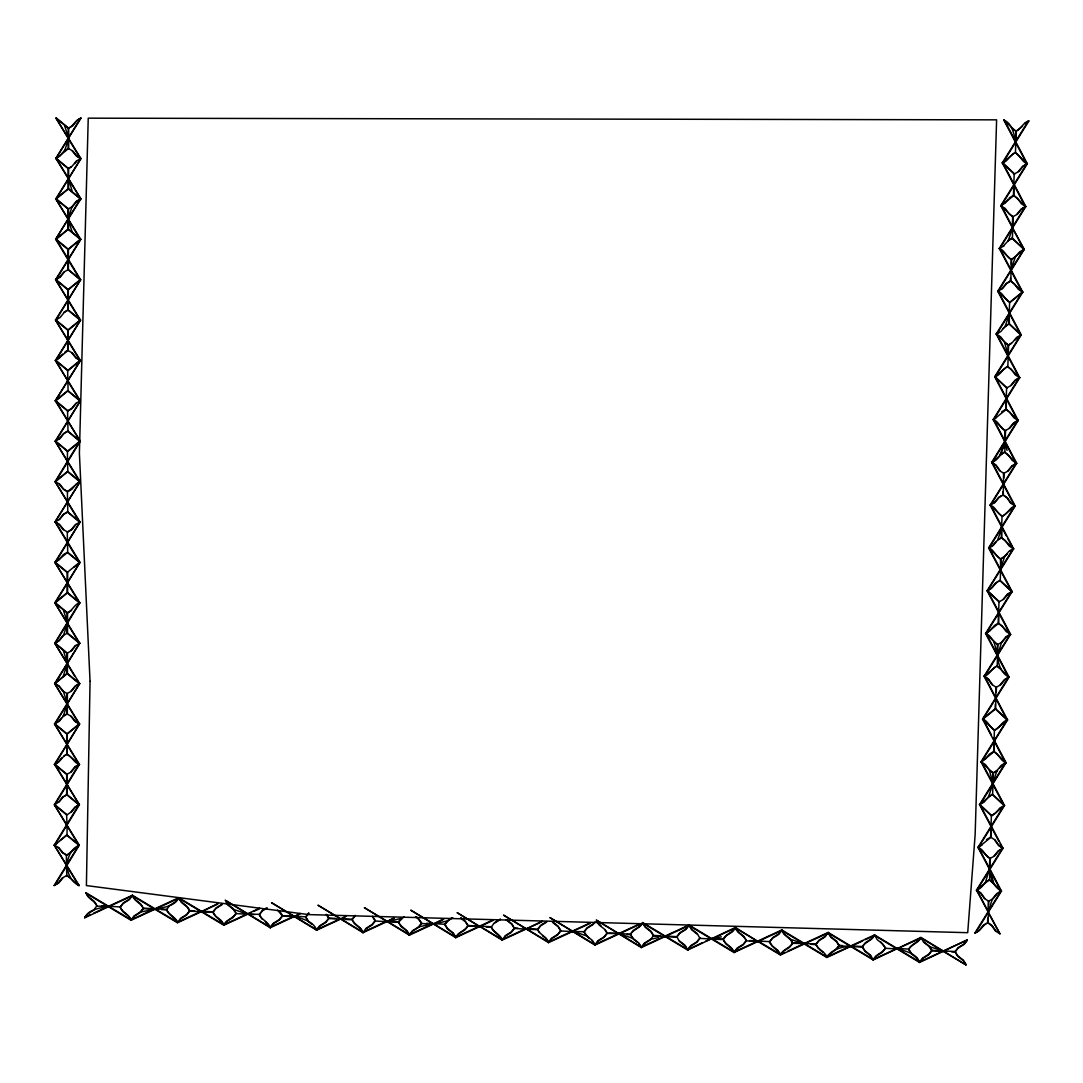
<?xml version="1.0" encoding="UTF-8"?>
<svg xmlns="http://www.w3.org/2000/svg" width="1083" height="1083" viewBox="0 0 1083 1083"><rect width="100%" height="100%" fill="white"/><g stroke="black" fill="none" stroke-linecap="round" stroke-linejoin="round"><path stroke-width="1.5" d="M58.333 847.637L62.408 852.687L66.496 855.232C65.846 866.089 67.958 880.899 79.194 885.556L54.245 845.106L78.693 885.556M59.47 800.933L62.543 797.156L66.645 794.638L66.686 774.453L54.434 764.327L79.573 723.985L54.624 683.535L79.086 723.985L66.78 734.057L66.74 754.255C72.195 756.178 73.793 763.014 79.479 764.381L54.529 723.931L79.668 683.603L55.03 723.931L67.268 734.057L67.227 754.255C61.758 756.164 60.134 762.974 54.434 764.327L79.384 804.777L54.732 845.106L67.038 835.034L67.065 824.935L66.591 814.836L54.34 804.71L78.978 764.381L54.529 723.931L59.118 721.413L63.22 716.377L67.322 713.859L67.376 693.675L62.8 691.144L58.712 686.081L54.624 683.535L79.763 643.207L54.827 602.771L79.276 643.207L67.024 633.081L67.065 612.897C72.534 610.988 74.158 604.165 79.858 602.825L54.922 562.375L80.047 522.047L55.111 481.597L79.56 522.047L67.308 511.921L63.22 514.425L59.105 519.474M62.733 716.377L66.835 713.859L66.875 693.661L71.464 691.157L75.566 686.121L79.668 683.603L54.732 643.153L74.808 676.374M54.624 683.535L66.929 673.477L66.97 653.279L54.732 643.153L79.37 602.825L54.922 562.375L59.01 559.857L63.125 554.821L65.846 553.142M79.37 602.825L67.119 592.699L67.173 572.501L54.922 562.375M59.199 484.128L63.274 489.191L67.363 491.723L67.796 511.921L80.047 522.047L55.409 562.375L67.66 572.501L67.606 592.699L79.858 602.825L55.219 643.153L67.471 653.279L67.417 673.477L55.125 683.535L59.213 686.081L63.288 691.144L67.349 703.76L63.22 716.377M59.308 438.696L63.41 433.647L67.498 431.129L79.749 441.255L67.457 451.327L67.43 461.426L67.904 471.525L80.142 481.651L55.016 521.979L80.142 481.651L55.206 441.201L80.345 400.872L55.395 360.422L79.844 400.872L67.593 390.746L55.301 400.818L80.237 441.268L55.599 481.597L67.904 471.525M67.701 350.364L72.277 352.896L76.352 357.945L80.44 360.49L68.134 370.548L55.896 360.422L68.188 350.364L68.229 330.166L55.978 320.04L80.629 279.712L55.49 320.04L80.44 360.49L55.301 400.818L67.552 410.944L67.999 431.142L80.237 441.268L67.945 451.327L55.693 441.201L80.345 400.872L68.094 390.746L67.647 370.548L55.395 360.422L80.535 320.094L55.585 279.644L80.047 320.094L67.742 330.166L67.701 350.364L64.966 352.029M63.694 312.486L67.796 309.968L67.836 289.77L55.585 279.644L80.724 239.316L55.788 198.866L80.914 158.538L55.978 118.088L80.426 158.538L76.338 156.006L72.263 150.943M80.128 279.698L55.68 239.262L80.819 198.92L55.883 158.47L81.008 118.142C75.323 119.482 73.698 126.305 68.229 128.214L68.175 148.412L72.751 150.943L76.825 156.006L80.914 158.538L76.324 161.042L72.223 166.092L68.121 168.596L68.08 188.794L55.788 198.866L80.237 239.316L67.931 249.388L67.891 269.572L80.128 279.698L67.836 289.77M80.237 239.316L67.985 229.19L68.026 208.992L55.788 198.866M79.194 885.556L66.943 875.43C65.738 864.545 67.823 850.074 79.289 845.16L54.34 804.71L78.788 845.16L54.15 885.488L58.739 882.983L62.841 877.934M58.929 802.192L63.031 797.156L67.132 794.651L67.173 774.453L54.922 764.327L79.573 723.985L75.485 721.454L71.41 716.405L66.835 713.859M55.125 683.535L79.763 643.207L67.512 633.081L67.566 612.897L55.314 602.771L79.952 562.429L55.504 521.992L59.592 524.524L63.667 529.573M73.806 567.465L79.952 562.429L67.701 552.303L67.268 532.105L71.356 529.601L75.458 524.551L80.047 522.047M55.896 360.422L80.535 320.094L68.283 309.968L68.324 289.77L56.086 279.644L80.724 239.316L68.473 229.19L68.527 208.992L56.275 198.866L80.914 158.538M68.324 289.77L80.629 279.712L68.378 269.572L68.432 249.388L80.724 239.316M56.275 198.866L68.567 188.794L68.622 168.596L71.343 166.931M56.465 118.088L68.716 128.214L68.662 148.412L56.37 158.47L80.819 198.92L76.717 201.438L72.615 206.474L68.026 208.992M987.737 918.113L987.574 922.689L991.568 925.518L995.467 931.001L999.947 933.844L976.46 890.172L1002.506 848.26L1000.205 843.901M999.947 933.844L987.953 911.994L988.332 901.3L993.016 898.795L997.294 893.597M998.675 840.99L979.492 804.615L1005.552 762.703L982.538 719.044L1008.584 677.132L985.584 633.487L1011.63 591.575L988.617 547.917L1014.676 506.018L991.662 462.36L1017.709 420.448L994.708 376.789L1020.755 334.877L997.741 291.232L1023.801 249.32L1000.787 205.662L1026.833 163.763L1003.833 120.105C1012.497 123.503 1013.756 134.035 1015.827 141.941L1015.719 131.233C1021.337 129.337 1023.002 122.298 1028.85 120.985L1002.804 162.897L1025.804 206.555L999.758 248.467L1022.772 292.112L996.712 334.024L1019.726 377.683L993.68 419.595L1016.68 463.253L990.634 505.152L1013.647 548.81L987.588 590.722L1010.601 634.367L984.555 676.279L1007.556 719.938L981.509 761.85L1004.523 805.495L978.463 847.407L1001.477 891.065C990.106 885.42 988.941 869.852 989.862 858.521L977.976 847.393L1004.022 805.481L981.022 761.823L1007.068 719.924L984.054 676.266L1010.114 634.354L987.1 590.695L1013.146 548.797L1007.786 538.603M986.437 839.663L990.62 837.132L991.378 815.743L995.561 813.211L999.839 808.013L1004.523 805.495L992.637 794.367L993.395 772.978L989.402 770.162L985.503 764.666L981.022 761.823L992.908 772.964L993.016 783.672L989.402 770.162M993.003 737.983L1006.039 762.716C1000.299 760.997 999.135 753.863 993.666 751.575L994.424 730.172L982.538 719.044L995.182 708.783L995.345 704.207M992.976 627.057L989.767 630.956L985.584 633.487L997.47 644.615C996.55 655.932 997.714 671.501 1009.085 677.159L986.072 633.501L1012.118 591.589L989.104 547.944L1015.164 506.032L992.15 462.373L1018.21 420.461L995.196 376.803L1021.242 334.904L998.242 291.246L1024.288 249.334L1012.294 227.498L999.271 248.454L1022.271 292.099L996.225 334.011L1019.238 377.669L993.179 419.568L1016.192 463.226L990.146 505.138L1006.242 535.692M998.607 612.531L998.716 623.239L1010.601 634.367L1006.121 631.538L1002.222 626.042L998.228 623.226L998.986 601.837L987.1 590.695L991.283 588.177L995.561 582.965L998.35 581.287M1000.611 569.766L1000.502 559.045L988.617 547.917L992.8 545.385L996.008 541.486M1001.64 526.961L1001.761 537.682L1013.647 548.81L1009.153 545.967L1005.254 540.485L1001.261 537.655L1002.032 516.266L990.146 505.138L994.817 502.634L999.095 497.422L1003.278 494.89L1003.548 473.488L1008.219 470.97L1012.497 465.771M1002.899 491.817L1002.79 494.877L1006.784 497.693L1010.683 503.189L1015.164 506.032L1002.52 516.28C997.05 513.992 995.873 506.858 990.146 505.138M1004.469 447.509L1005.065 430.709L993.179 419.568L995.967 417.889M1006.215 398.625L1006.324 409.333L1018.21 420.461L1013.715 417.632L1009.816 412.136L1005.823 409.32L1006.594 387.931L994.708 376.789L1007.352 366.541L1011.346 369.357L1015.245 374.84L1019.726 377.683L1007.84 366.555L1008.598 345.166L1011.387 343.473M1008.111 345.139L1008.219 355.86L1004.604 342.336L1000.706 336.854L996.225 334.011L1008.111 345.139L1012.294 342.621L1016.571 337.409L1021.242 334.904L1009.356 323.776L1009.248 313.055M1020.755 334.877L1008.869 323.749L1009.627 302.36L997.741 291.232L1002.411 288.714L1006.703 283.516L1010.886 280.984L1011.156 259.582L1015.34 257.05L1019.617 251.852L1024.288 249.334L1012.402 238.206L1013.16 216.817L1009.166 213.987L1005.268 208.505L1000.787 205.662L1012.673 216.803L1012.294 227.498L1025.317 206.542L1002.303 162.883L1028.363 120.971M1010.886 280.984L1022.772 292.112L1018.277 289.283L1014.378 283.787L1010.385 280.971L1010.493 277.911M1013.81 184.706L1013.918 195.427L1025.804 206.555L1021.323 203.726L1017.424 198.23L1013.431 195.4L1014.189 174.011L1002.303 162.883L1014.947 152.622C1020.43 154.923 1021.594 162.057 1027.334 163.777L1004.32 120.118M995.967 931.028L992.069 925.532L988.075 922.716L988.454 912.021L976.947 890.185L1002.993 848.287L979.98 804.628L1006.039 762.716L994.153 751.588L994.045 740.88M988.725 904.373L988.833 901.313L984.339 898.484L980.44 892.988L976.46 890.172L989.104 879.91L993.097 882.726M976.46 890.172C982.295 888.859 983.973 881.833 989.591 879.924L990.349 858.535C984.88 856.247 983.702 849.113 977.976 847.393L1000.99 891.052L974.93 932.95C980.778 931.651 982.443 924.611 988.075 922.716M982.538 719.044C988.265 720.764 989.442 727.898 994.911 730.199L1007.556 719.938L995.67 708.81L995.94 687.394L1000.624 684.889L1004.902 679.677L1009.085 677.159L997.199 666.018L997.957 644.629C992.488 642.327 991.311 635.207 985.584 633.487M996.265 691.996L996.428 687.407L991.947 684.578L988.048 679.082L984.054 676.266L996.698 666.004L1000.692 668.82M998.986 601.837L1003.657 599.319L1007.935 594.12L1012.118 591.589L1000.232 580.461L1001.003 559.072C995.521 556.77 994.356 549.65 988.617 547.917M1003.873 478.09L1004.036 473.501L999.555 470.672L995.656 465.176L991.662 462.36L1004.307 452.098L1008.3 454.914L1012.199 460.41L1016.68 463.253L1004.794 452.112L1005.552 430.723C1000.083 428.421 998.919 421.301 993.179 419.568M1011.481 264.184L1011.644 259.595L1024.288 249.334M1012.009 226.049L1001.274 205.689L1027.334 163.777L1015.448 152.635L1016.206 131.246L1022.528 126.129M158.24 909.422L143.322 908.623C141.25 902.843 133.872 901.286 132.41 895.262L93.652 913.159M862.61 940.951L826.843 957.467L781.764 930.473L734.071 952.512C732.609 946.488 725.231 944.931 723.16 939.137L711.558 938.528L705.602 941.276M217.697 904.156L177.463 922.743L132.383 895.749L84.691 917.788C88.833 908.867 100.137 908.258 108.557 906.281L96.942 906.146C94.857 900.366 87.479 898.809 86.031 892.785L131.097 919.778L178.79 897.739L223.87 924.733L259.636 908.217M250.674 912.834L223.843 925.22L178.763 898.24L131.07 920.266C129.608 914.242 122.244 912.685 120.159 906.904L101.937 905.93M161.543 909.598L166.511 909.869C168.637 914.932 175.893 918.682 177.49 922.256C175.324 916.624 168.704 915.013 166.538 909.382L143.349 908.136L140.668 903.899L135.091 899.499L132.41 895.262L129.297 899.188L123.272 902.965L120.159 906.904M300.032 913.93L270.222 927.711C268.774 921.687 261.396 920.13 259.311 914.336L247.696 914.214L233.414 909.354L227.836 904.955L226.049 902.125M344.935 917.111L316.615 930.189C313.447 920.875 302.265 919.061 294.102 916.204L270.249 927.21L225.183 900.23L270.222 927.711L273.349 923.772L279.36 919.995L282.473 916.069L294.075 916.692L300.059 913.443M394.293 918.208L362.995 932.666C361.532 926.642 354.155 925.085 352.083 919.305L340.482 918.682L316.642 929.701L271.562 902.708L316.615 930.189L319.729 926.263L325.739 922.486L328.866 918.546L340.455 919.169L346.452 915.92M443.664 919.318L409.374 935.143C407.912 929.133 400.548 927.562 398.463 921.782L386.875 921.159L363.022 932.179L317.942 905.185L362.995 932.666L366.135 928.253L372.159 924.476L375.273 920.536L372.593 916.299M542.393 921.525L502.146 940.112L457.094 912.631L479.607 926.615L468.018 925.992L464.891 929.918L458.881 933.695L455.767 937.634L410.714 910.14L455.794 937.133L493.049 919.927M486.24 926.967L491.208 927.238C493.32 932.301 500.59 936.05 502.174 939.611C500.021 933.979 493.388 932.382 491.235 926.737L468.046 925.505C465.352 931.042 457.852 931.8 455.767 937.634L493.022 920.415M526 929.092L542.421 921.024M590.262 923.312L548.526 942.589C547.077 936.565 539.7 935.008 537.615 929.228L526.027 928.605L502.174 939.611L479.634 926.127M697.262 934.155L691.671 929.755L689.018 925.031L641.326 947.056L596.259 920.063L641.298 947.544L688.991 925.518L734.071 952.512L737.185 948.586L743.209 944.809L746.322 940.87L757.91 941.493L735.411 927.508L687.691 950.035L642.612 923.041L594.919 945.066L549.866 917.585L594.946 944.579L639.66 923.921M721.468 939.543L699.943 938.392L696.816 942.318L690.805 946.095L687.691 950.035L685.025 945.297L679.447 940.897M746.322 940.87C744.238 935.089 736.873 933.532 735.411 927.508C732.663 932.883 725.908 933.776 723.16 939.137M804.331 943.483L792.702 943.361C790.617 937.567 783.253 936.01 781.791 929.986L734.098 952.025L689.018 925.031L685.905 928.957L679.894 932.734L676.767 936.66L665.179 936.05L661.903 936.781M781.791 929.986L826.87 956.979L874.563 934.954C872.465 940.775 864.965 941.547 862.285 947.084L839.095 945.838C836.442 950.657 828.82 953.595 826.87 956.979C824.705 951.348 818.085 949.737 815.919 944.105L792.729 942.86L790.048 938.623L784.471 934.223L781.791 929.986L778.677 933.925L772.653 937.688L769.539 941.628L749.666 940.558M826.87 956.979C834.492 945.919 850.155 945.527 862.312 946.583L864.992 950.833L870.57 955.22L873.223 959.944L876.337 956.018L882.361 952.241L885.474 948.315L897.076 948.938L920.916 937.919L965.995 964.912L920.943 937.431L873.223 959.944L828.143 932.964L780.45 954.989L735.384 927.996L711.531 939.015L721.346 936.809M862.312 946.583L865.425 942.657L871.436 938.88L874.563 934.954L919.629 961.948L967.322 939.909L919.602 962.435C916.435 953.121 905.253 951.321 897.09 948.451L873.25 959.457L828.17 932.463L787.937 951.064M897.09 948.451L908.691 949.074C911.345 944.254 918.953 941.317 920.916 937.919C918.181 943.293 911.412 944.186 908.664 949.561L911.345 953.798L916.922 958.198L919.602 962.435L922.73 958.496L928.74 954.732L931.854 950.793L946.772 951.591M943.483 950.928L929.173 946.556L923.596 942.156L920.943 937.431M131.097 919.778L134.211 915.839L140.235 912.076L154.923 909.246C163.343 907.27 174.661 906.661 178.79 897.739C180.942 903.384 187.576 904.982 189.728 910.613L194.71 910.884M201.303 911.724L217.724 903.669M180.577 918.817L186.587 915.04L189.715 911.114L212.904 912.346C215.016 917.423 222.272 921.146 223.87 924.733C226.604 919.359 233.373 918.479 236.121 913.104M415.601 916.638L418.945 919.277L421.625 923.515L433.227 924.124L443.692 918.817M593.132 924.002L587.121 927.779L584.008 931.705L572.379 931.57L560.777 930.947L558.097 926.71L552.52 922.31M592.239 940.829L594.919 945.066L598.06 940.653L604.07 936.876L607.197 932.95L605.411 930.121M638.618 943.307L641.298 947.544L644.439 943.131L650.463 939.354L658.64 937.512M627.043 934.494L630.36 934.67C633.041 929.146 640.54 928.375 642.639 922.554L687.705 949.534L702.61 942.657M781.764 930.473L778.65 934.412L772.626 938.189L769.512 942.115C771.638 947.178 778.894 950.928 780.477 954.502C783.226 949.128 789.994 948.248 792.729 942.86M810.923 944.335L815.892 944.593L819.019 940.667L825.029 936.89L828.17 932.463L830.851 936.714M873.223 959.944C875.321 954.123 882.821 953.351 885.501 947.828L880.587 941.831M64.574 150.93L68.689 138.313L64.628 125.682M72.074 231.721L68.012 219.091L72.128 206.474L76.23 201.438L80.332 198.92L68.08 188.794M63.477 610.352L67.539 622.996L63.423 635.599L59.308 640.635L55.219 643.153M63.315 675.995L67.444 663.378L63.383 650.748M1003.454 245.922L1008.219 240.737L1012.781 227.511M1010.764 270.276L1015.34 257.05M996.712 334.024L1000.895 331.493L1005.173 326.294L1009.735 313.068M1000.123 454.63L1005.173 441.417C1002.56 449.174 1000.543 459.585 991.662 462.36M989.104 547.944L993.301 545.412L997.578 540.2L1002.141 526.974M1000.123 569.739L1004.686 556.527L1008.963 551.315L1013.146 548.797M992.515 783.659L997.091 770.433L1001.369 765.221L1005.552 762.703M991.378 815.743L979.492 804.615L984.176 802.097L988.454 796.898L993.016 783.672M985.408 882.455L989.483 869.216M987.953 911.994L992.529 898.782L996.807 893.57L1000.99 891.052M68.121 168.596L55.883 158.47L80.521 118.142M67.931 249.388L55.68 239.262L80.332 198.92M55.301 400.818L80.44 360.49M75.025 485.428L71.952 489.205L67.85 491.723L63.762 489.191L59.687 484.128L55.111 481.597L79.749 441.255M67.065 612.897L54.827 602.771L79.952 562.429M66.645 794.638L78.883 804.764L74.795 807.282L70.693 812.318L67.078 814.836L54.827 804.71L79.479 764.381L67.227 754.255M67.038 835.034L79.289 845.16L66.984 855.232L62.895 852.7L58.82 847.637L54.245 845.106L78.883 804.764M54.637 885.488L79.289 845.16M991.459 735.073L983.026 719.058L1009.085 677.159M975.431 932.977L1001.477 891.065L989.591 879.924M84.691 917.788L87.804 913.849L93.828 910.086L96.969 905.659L94.289 901.422L88.711 897.022L86.031 892.785M132.383 895.749L129.27 899.689L123.245 903.452L120.132 907.392L122.812 911.629L128.39 916.028L131.07 920.266L134.197 916.326L140.208 912.563L143.322 908.623M140.235 912.076L143.349 908.136M166.511 909.869L169.665 905.456L175.676 901.679L178.79 897.739M177.463 922.743L180.604 918.33L186.614 914.553L189.728 910.613M198.013 911.06L212.931 911.859L216.045 907.933L222.056 904.156M212.904 912.346L216.018 908.42L222.029 904.643M223.843 925.22L226.956 921.295L232.98 917.518L236.094 913.592L254.315 914.566M259.311 914.336L262.424 910.41L266.039 908.15M270.249 927.21L273.376 923.285L279.387 919.508L282.501 915.582L279.82 911.345M284.166 915.663L305.69 916.814L308.817 912.888M308.79 913.375L305.663 917.315L308.344 921.552L311.701 924.192M316.642 929.701L319.756 925.762L325.766 921.985L328.894 918.059L335.513 918.411M352.083 919.305L355.197 915.365M355.17 915.866L352.056 919.792L345.423 919.44M396.784 922.188L375.246 921.037L372.132 924.963L366.108 928.74M398.463 921.782L401.576 917.856M403.959 916.827L398.436 922.269L401.116 926.52L406.694 930.906L409.374 935.143L412.501 931.218L418.512 927.441L421.625 923.515M409.401 934.656L412.528 930.73L418.539 926.953L433.254 923.637L409.401 934.656L364.335 907.662L409.374 935.143M418.539 926.953L421.653 923.027L416.738 917.03M426.621 923.285L444.842 924.259L447.969 920.333L451.57 918.059M452.748 917.802L447.942 920.821L444.829 924.747L447.509 928.997L453.087 933.384L455.767 937.634M491.208 927.238L494.349 922.811L500.373 919.034M502.146 940.112L505.287 935.685L511.311 931.908L514.425 927.982L517.742 928.158M546.725 922.012L540.715 925.789L537.588 929.715L514.398 928.469L511.284 932.409L505.26 936.172M537.615 929.228L540.728 925.288L546.753 921.511M560.777 930.947L557.664 934.886L551.653 938.663L548.526 942.589L503.487 915.108L548.553 942.102L551.68 938.162L557.691 934.399L560.804 930.459L558.124 926.222L552.547 921.823M595.19 921.863L593.105 924.489L587.094 928.266L583.981 932.192L588.895 938.189M594.919 945.066L598.033 941.141L604.057 937.364L607.17 933.438L618.786 933.56L633.068 938.42L638.645 942.819L641.326 947.056M608.849 933.032L630.387 934.182L633.501 930.256L639.525 926.479L641.596 923.853M641.298 947.544L644.412 943.618L650.436 939.841L653.577 935.428L660.21 935.78M688.991 925.518L685.877 929.444L679.867 933.221L676.74 937.147L653.55 935.915L650.869 931.678L645.292 927.278L642.612 923.041M687.705 949.534L690.832 945.608L696.843 941.831L699.956 937.905M735.384 927.996L732.27 931.921L726.246 935.698L723.133 939.638L725.813 943.875L731.391 948.275L734.071 952.512M734.098 952.025L737.212 948.085L743.222 944.308L746.349 940.382L743.669 936.145L738.092 931.746L735.411 927.508M780.45 954.989L783.578 951.064L789.588 947.287L792.702 943.361M815.919 944.105L819.046 940.179L825.056 936.402L828.17 932.463M835.995 949.277L839.122 945.351L842.425 945.527M919.629 961.948L922.757 958.008L928.767 954.245L931.881 950.305L955.084 951.551L957.751 955.788L963.342 960.188L966.022 964.425M955.084 951.551L958.198 947.611L964.208 943.848L967.322 939.909M951.74 951.862L955.044 952.038L958.171 948.112L964.181 944.335L967.295 940.396M75.891 121.919L72.805 125.696L68.716 128.214M74.768 163.574L76.812 161.056M59.687 277.126L63.789 272.09L68.378 269.572M64.276 272.09L60.174 277.126L56.086 279.644M62.57 354.127L59.497 357.904L55.395 360.422M76.243 403.39L72.141 408.426L68.039 410.944L55.788 400.818L68.094 390.746M75.959 524.565L71.857 529.601L67.755 532.105L63.18 529.573L59.105 524.524L55.016 521.979L59.606 519.474L63.707 514.425L67.796 511.921M71.072 650.761L75.174 645.725L79.763 643.207M75.661 645.725L71.559 650.761L66.97 653.279M70.977 691.157L75.079 686.121L79.181 683.603L76.555 679.271M58.631 721.413L61.704 717.636M61.609 758.032L58.536 761.809L54.434 764.327M70.788 771.935L74.889 766.899L78.978 764.381M71.18 812.318L75.282 807.282L79.384 804.777L54.922 764.327M60.391 840.07L66.537 835.034L78.788 845.16M1008.178 199.231L1004.97 203.144L1000.787 205.662M1018.372 171.48L1022.65 166.281L1026.833 163.763M1016.856 214.272L1021.134 209.06L1025.317 206.542M1001.924 288.701L1006.202 283.502L1010.385 280.971M1002.547 328.88L1008.869 323.749M1014.92 340.035L1021.242 334.904M1010.777 385.399L1015.055 380.187L1019.238 377.669M1009.248 428.178L1013.526 422.979L1017.709 420.448M1007.731 470.956L1012.009 465.758L1016.192 463.226M994.329 502.607L998.607 497.408L1001.396 495.716M1007.325 553.941L1001.003 559.072M1003.169 599.305L1007.447 594.107L1012.118 591.589M1000.123 684.862L1004.401 679.664L1008.584 677.132M985.205 759.305L989.483 754.093L993.666 751.575M999.717 767.847L1006.039 762.716M994.045 855.99L998.323 850.791L1002.993 848.287L999 845.457L995.101 839.975L990.62 837.132M267.217 907.879L262.397 910.898L259.284 914.824L261.964 919.074M494.322 923.298L500.346 919.521M76.92 120.66L81.008 118.142M66.808 149.251L64.073 150.916L59.971 155.966L55.883 158.47M67.985 229.19L55.68 239.262M68.473 229.19L56.181 239.262L80.629 279.712M55.585 279.644L58.32 277.965M68.283 309.968L64.181 312.486L60.079 317.522L55.49 320.04L79.939 360.49L67.647 370.548M80.535 320.094L68.229 330.166M80.345 400.872L75.756 403.39L71.654 408.426L67.552 410.944M67.999 431.142L63.897 433.647L59.795 438.696L55.206 441.201L79.655 481.651L67.363 491.723M55.111 481.597L67.403 471.525L79.655 481.651M76.054 484.169L80.142 481.651M67.701 552.303L55.409 562.375M55.016 521.979L79.465 562.429L67.173 572.501M67.119 592.699L54.827 602.771M67.606 592.699L55.314 602.771M77.123 604.504L79.858 602.825M67.566 612.897L71.654 610.379M67.512 633.081L62.922 635.599L58.82 640.635L54.732 643.153M79.573 723.985L67.268 734.057M64.005 755.934L66.74 754.255M79.479 764.381L75.377 766.899L71.275 771.935L66.686 774.453M54.827 804.71L58.441 802.192M54.245 845.106L56.979 843.427M66.496 855.232L70.598 852.714M66.943 875.43L62.354 877.934L58.252 882.983L54.15 885.488M1024.667 123.516L1028.85 120.985M1015.448 152.635C1009.83 154.544 1008.151 161.57 1002.303 162.883M1027.334 163.777L1023.151 166.308L1018.859 171.507L1014.189 174.011M1009.248 197.932L1013.431 195.4M1013.918 195.427L1001.274 205.689M1025.804 206.555L1021.621 209.087L1017.343 214.285L1012.673 216.803M1007.731 240.71L1011.915 238.192L1023.801 249.32M1008.219 240.737L1012.402 238.206M1011.156 259.582L999.271 248.454L1003.941 245.936M1022.271 292.099L1009.627 302.36M1022.772 292.112L1010.128 302.374C1004.645 300.086 1003.481 292.952 997.741 291.232M1005.173 326.294L1009.356 323.776M996.225 334.011L999.013 332.332M1007.84 366.555C1002.222 368.45 1000.543 375.476 994.708 376.789M1019.726 377.683L1015.543 380.214L1011.265 385.413L1006.594 387.931M1001.64 411.838L1005.823 409.32M1006.324 409.333L993.68 419.595M1018.21 420.461L1014.026 422.993L1009.735 428.191L1005.065 430.709M1000.611 454.643L1004.794 452.112M1013.891 464.932L1016.68 463.253M1002.032 516.266C1007.65 514.371 1009.315 507.345 1015.164 506.032M998.472 539.348L1001.261 537.655M997.578 540.2L1001.761 537.682M1009.464 551.342L1013.647 548.81M1000.502 559.045L1004.686 556.527M1000.232 580.461C994.614 582.356 992.949 589.396 987.1 590.695M994.045 625.744L998.228 623.226M998.716 623.239L986.072 633.501M1010.114 634.354L1005.931 636.885L1001.653 642.084L997.578 655.323L993.964 641.813M1010.601 634.367L1006.418 636.899L1002.141 642.111L997.47 644.615M997.199 666.018C991.581 667.927 989.903 674.953 984.054 676.266M995.67 708.81L983.026 719.058M1007.556 719.938C1001.721 721.251 1000.042 728.277 994.424 730.172M994.153 751.588L981.509 761.85M981.022 761.823L983.811 760.144M992.908 772.964L997.091 770.433M993.395 772.978L997.578 770.446M988.454 796.898L992.637 794.367M979.492 804.615L992.136 794.353L1004.022 805.481M1004.523 805.495L991.866 815.756L979.98 804.628M977.976 847.393L982.159 844.862M978.463 847.407L991.107 837.145L990.999 826.437M1002.993 848.287L998.81 850.805L994.532 856.017L989.862 858.521M998.688 892.744L1001.477 891.065M986.18 923.542L983.391 925.22L979.113 930.419L974.93 932.95M84.718 917.301L90.674 914.539M201.33 911.236L177.49 922.256L132.41 895.262M253.652 911.453L259.609 908.705M394.32 917.721L386.848 921.647L401.549 918.343M548.553 942.102L590.289 922.824M757.938 941.005L780.477 954.502L784.958 952.431M865.588 939.57L874.536 935.441L919.602 962.435M433.227 924.124L447.942 920.821M68.595 178.695L72.168 191.325M999.271 248.454C1004.997 250.173 1006.175 257.307 1011.644 259.595M790.021 939.11L804.303 943.97M572.406 931.082L586.675 935.942L592.266 940.342L594.946 944.579M86.004 893.272L131.07 920.266M55.978 118.088L68.229 128.214M68.622 168.596L56.37 158.47M68.567 188.794L80.819 198.92M56.181 239.262L68.432 249.388M67.796 309.968L80.047 320.094M55.49 320.04L67.742 330.166M79.939 360.49L75.864 357.945L71.776 352.882M55.206 441.201L67.457 451.327M67.214 552.303L79.465 562.429M67.417 673.477L79.668 683.603M66.929 673.477L79.181 683.603M66.78 734.057L54.529 723.931M67.132 794.651L79.384 804.777M66.442 875.43L70.53 877.961M79.086 723.985L74.998 721.454L70.923 716.391M1003.833 120.105L1015.719 131.233M1012.212 128.43L1016.206 131.246M1002.804 162.897L1014.69 174.038M1004.604 342.336L1008.598 345.166M995.196 376.803L1007.082 387.944M992.15 462.373L996.143 465.189L1000.042 470.685M1003.278 494.89L1007.271 497.72L1011.17 503.202M999.744 580.447L1011.63 591.575M987.588 590.722L999.474 601.85M984.555 676.279L988.535 679.095L992.434 684.591M995.182 708.783L1007.068 719.924M1002.506 848.26L998.512 845.444L994.614 839.948M976.947 890.185L980.941 893.015L984.84 898.497M870.542 955.707L864.965 951.321L862.285 947.084M637.508 942.427L633.041 938.92L631.254 936.091M601.16 926.06L597.153 921.484M460.898 917.748L465.365 921.254L468.046 925.505M460.871 918.235L465.338 921.755L468.018 925.992M277.559 910.072L282.473 916.069M923.623 941.668L929.2 946.068L931.881 950.305M831.974 937.594L836.442 941.1L839.122 945.351M819.696 949.71L823.039 952.35M542.502 935.712L545.846 938.352L548.526 942.589M507.277 920.225L511.745 923.745L513.532 926.574M506.14 919.833L511.718 924.232L514.398 928.469M355.847 924.909L360.314 928.429L362.995 932.666M265.308 921.701L270.222 927.711M227.863 904.467L233.441 908.867L235.228 911.683M965.995 964.912L963.315 960.675L957.738 956.275L955.044 952.038M929.173 946.556L931.854 950.793M908.691 949.074L911.372 953.311M885.474 948.315L882.794 944.078L877.216 939.678L874.563 934.954M839.095 945.838L836.414 941.601L830.823 937.201L828.143 932.964M825.056 954.651L826.843 957.467M815.892 944.593L818.572 948.83M780.477 954.502L777.797 950.265L772.22 945.865L769.539 941.628M699.943 938.392L697.276 933.668L691.699 929.268L689.018 925.031M687.691 950.035L684.998 945.784L679.42 941.398L676.767 936.66M653.577 935.428L650.897 931.177L645.319 926.791L643.532 923.961M630.387 934.182L633.068 938.42M607.17 933.438L604.49 929.187L598.913 924.801L597.126 921.971M537.588 929.715L539.375 932.544M455.794 937.133L453.114 932.896L447.536 928.497L444.842 924.259M372.566 916.787L375.246 921.037M352.95 921.2L354.737 924.029M327.107 915.23L328.894 918.059M326.186 914.309L328.866 918.546M314.828 927.359L316.615 930.189M305.69 916.814L308.371 921.064M233.414 909.354L236.094 913.592M223.87 924.733L221.189 920.496L215.612 916.096L212.931 911.859M189.715 911.114L187.034 906.864L181.443 902.477L178.763 898.24M584.008 931.705L586.675 935.942M55.788 400.818L80.237 441.268M1004.686 441.404L1007.095 450.406M989.97 869.229L993.585 882.753M90.051 681.342L86.41 885.569L308.872 914.607L967.715 932.693L975.147 834.655L996.604 119.847L88.237 118.169L79.397 453.263L90.051 681.342"/></g></svg>
